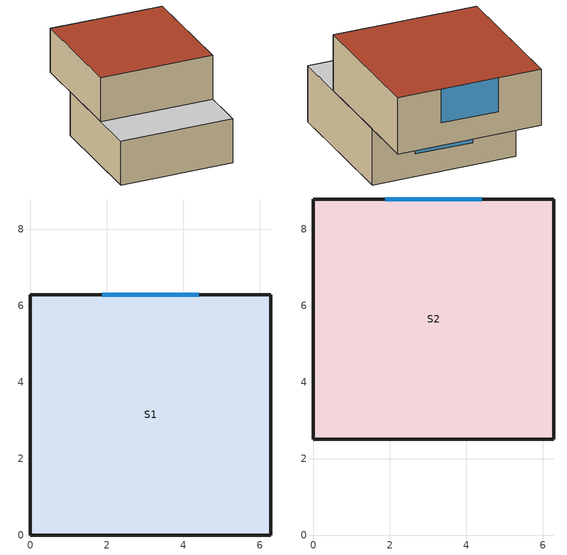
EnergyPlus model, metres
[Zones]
S1
 floor ground (GroundFloor): 0,0 0,6.29 6.29,6.29 6.29,0 z3
 wall outside (ExtWall): 6.29,0 0,0 0,6.29 6.29,6.29 6.29,0 z3:5.5
 window (DGGlazing): 1.89,6.29 4.4,6.29 z4:5.5
 ceiling adiabatic (AdiabaticFlrCei): 0,0 6.29,0 6.29,6.29 0,6.29 z5.5
S2
 floor adiabatic (AdiabaticFlrCei): 0,2.5 0,8.79 6.29,8.79 6.29,2.5 z5.5
 wall outside (ExtWall): 6.29,2.5 0,2.5 0,8.79 6.29,8.79 6.29,2.5 z5.5:8
 window (DGGlazing): 1.89,8.79 4.4,8.79 z6.5:8
 roof outside (LoftRoof): 0,2.5 6.29,2.5 6.29,8.79 0,8.79 z8
[Building]
MOD04: 0, City, 0.04, 0.4, FullExterior, 25, 6
[Site:Location]
Leeds: 53.836, -1.197, 0, 26.7
[Site:GroundTemperature:BuildingSurface]
10, 10.7, 11.8, 13.5, 16.1, 18.2, 20.6, 19.5, 17.4, 14, 11.4, 10.4
[Material]
Brick228: MediumRough, 0.228, 0.77, 1700, 800, 0.9, 0.65, 0.65
InsEquiv: MediumRough, 0.2025, 0.04, 40, 1400, 0.9, 0.6, 0.6
Plaster13: Smooth, 0.013, 0.5, 1300, 1000, 0.9, 0.5, 0.5
FloorMat: Rough, 0.15, 0.1, 400, 1600, 0.9, 0.6, 0.6
RoofMat: Rough, 0.2, 0.04, 12, 1400, 0.9, 0.6, 0.6
AdiabaticMat: Smooth, 0.15, 1.7, 2300, 1000
[Construction]
ExtWall: Brick228, InsEquiv, Plaster13
GroundFloor: FloorMat
LoftRoof: RoofMat
AdiabaticFlrCei: AdiabaticMat
DGGlazing: Glazing, ArgonGap, Glazing
[WindowMaterial:Glazing]
Glazing: SpectralAverage, , 0.004, 0.6, 0.07, 0.07, 0.8, 0.08, 0.08, 0, 0.84, 0.84, 0.9
[WindowMaterial:Gas]
ArgonGap: Argon, 0.016
[Zone]
S1: 0, 0, 0, 3, 1, 1, 2.5, autocalculate, 39.5, TARP, TARP, Yes
S2: 0, 0, 2.5, 3, 1, 1, 2.5, autocalculate, 39.5, TARP, TARP, Yes
[People]
S1_P: S1, LivingOcc, People, 2, , , 0.3, autocalculate, Act130W, 3.82E-8, No, EnclosureAveraged
S2_P: S2, LivingOcc, People, 2, , , 0.3, autocalculate, Act130W, 3.82E-8, No, EnclosureAveraged
[Lights]
S1_L: S1, LivingOcc, Watts/Area, , 2, , 0, 0.42, 0.18, 1
S2_L: S2, LivingOcc, Watts/Area, , 2, , 0, 0.42, 0.18, 1
[ElectricEquipment]
S1_E: S1, LivingOcc, EquipmentLevel, 150, , , 0, 0, 0
S2_E: S2, LivingOcc, EquipmentLevel, 150, , , 0, 0, 0
[ZoneVentilation:DesignFlowRate]
S1_V: S1, S2_RestrictedVent, Flow/Zone, 1.5, , , 4, , , 0.5, 22, -100, 100, 0
S2_V: S2, S2_RestrictedVent, Flow/Zone, 1.5, , , 4, , , 0.5, 22, -100, 100, 0
[ZoneInfiltration:DesignFlowRate]
S1_I: S1, AlwaysOn, Flow/Zone, 0.05, , , , 0.5
S2_I: S2, AlwaysOn, Flow/Zone, 0.05, , , , 0.5
[Schedule:Compact]
AlwaysOn: Frac, Through: 12/31, For: AllDays, Until: 24:00, 1
LivingOcc: Frac, Through: 12/31, For: AllDays, Until: 24:00, 0.5
Act130W: ActLevel, Through: 12/31, For: AllDays, Until: 24:00, 130
S2_RestrictedVent: Frac, Through: 12/31, For: AllDays, Until: 08:00, 0, Until: 20:00, 1, Until: 24:00, 0
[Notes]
Zones + surfaces
